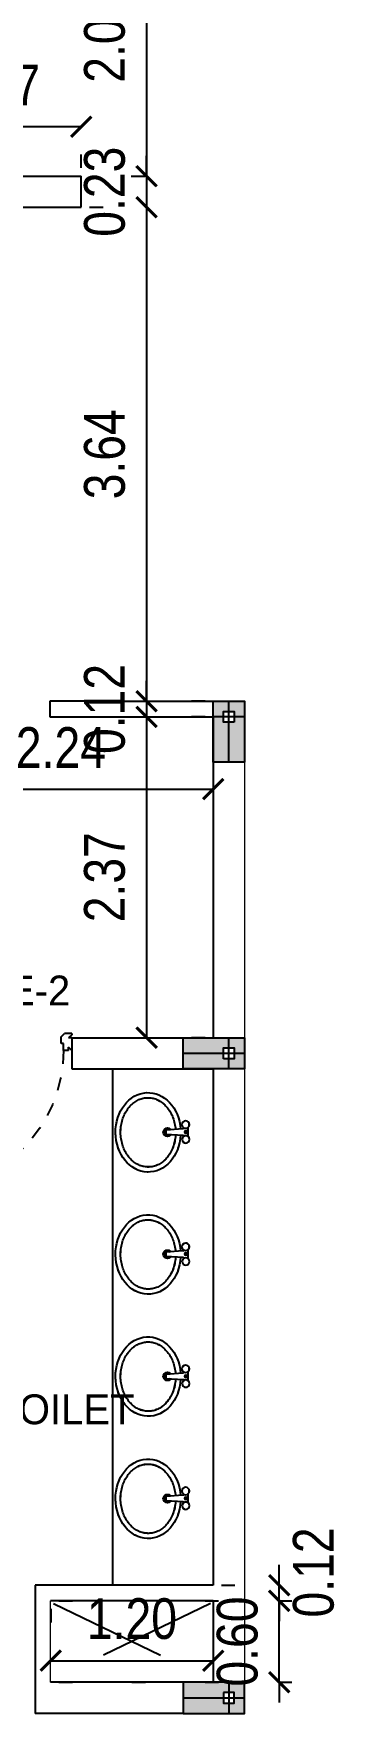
# Model space of a CAD drawing. Header units: metres. Extents: x 1422408 to 2267428, y 4130 to 80428.
# Drawn here: x 2267384.97 to 2267387.23, y 4275.1 to 4287.48 of the extents above; entities that cross this region are included whole.
import ezdxf

# ---------------------------------------------------------------- set-up
doc = ezdxf.new("R2010")
doc.units = ezdxf.units.M
doc.header["$LTSCALE"] = 3.5
doc.header["$MEASUREMENT"] = 0
doc.linetypes.add('DOT2', pattern=[0.125, 0, -0.125])
doc.linetypes.add('HIDDEN', pattern=[0.375, 0.25, -0.125])
doc.layers.get('0').update_dxf_attribs({"linetype": 'CONTINUOUS'})
doc.layers.get('DEFPOINTS').update_dxf_attribs({"linetype": 'CONTINUOUS'})
for name, color, linetype in [('ABOVE', 252, 'HIDDEN'), ('COL', 2, 'CONTINUOUS'), ('COLUMN', 2, 'CONTINUOUS'), ('DOOR', 8, 'CONTINUOUS'), ('ED', 30, 'CONTINUOUS'), ('FURN1', 4, 'CONTINUOUS'), ('sanitary', 42, 'CONTINUOUS'), ('SEAT', 2, 'CONTINUOUS'), ('TABLE', 14, 'CONTINUOUS'), ('TITLE', 7, 'CONTINUOUS'), ('WALL', 125, 'CONTINUOUS')]:
    doc.layers.add(name, color=color, linetype=linetype)
doc.styles.add('ID', font='GOTHIC.TTF', dxfattribs={"width": 0.85})
doc.styles.add('USA TEXT', font='GOTHIC.TTF')
doc.dimstyles.new('1-100-ID', dxfattribs={"dimtxt": 0.3, "dimasz": 0.15, "dimexe": 0.1, "dimexo": 0.06, "dimgap": 0.15, "dimtad": 1, "dimzin": 3, "dimdsep": 46, "dimtxsty": 'ID', "dimblk": 'ARCHTICK', "dimcen": 0, "dimclrd": 252, "dimclre": 252, "dimclrt": 3, "dimadec": 0, "dimazin": 0, "dimtfac": 1, "dimtix": 1, "dimtmove": 2, "dimatfit": 3, "dimldrblk": 'OPEN90', "dimfxl": 0, "dimtolj": 1, "dimtzin": 0, "dimarcsym": 0})

# ---------------------------------------------------------------- blocks, each defined once
blk = doc.blocks.new('WBasinOvalParry')
at = {"layer": 'FURN1', "color": 251, "linetype": 'DOT2', "ltscale": 0.75}
blk.add_ellipse((0, 0), major_axis=(275, 0), ratio=0.818182, start_param=1.645997, end_param=7.77878, dxfattribs=at)
at = {"layer": 'sanitary', "color": 251}
for p, q in [((30, 274), (-30, 274)), ((-27, 245), (-30, 245)), ((-14, 122), (-22, 241)), ((22, 241), (14, 122)), ((30, 245), (27, 245)), ((14, 122), (-14, 122))]:
    blk.add_line(p, q, dxfattribs=at)
at = {"layer": 'sanitary', "color": 205}
for centre, radius in [((-51, 260), 25.5), ((0, 260), 8.17), ((51, 260), 25.5)]:
    blk.add_circle(centre, radius, dxfattribs=at)
at = {"layer": 'sanitary', "color": 251}
for centre, start, end in [((-27, 240), 5.3909, 90), ((27, 240), 90, 174.6091)]:
    blk.add_arc(centre, 5.11, start, end, dxfattribs=at)
at = {"layer": 'sanitary', "color": 56}
for radius, start, end in [(29, 124.6339, 55.366), (23, 134.1568, 45.8432)]:
    blk.add_arc((0, 134), radius, start, end, dxfattribs=at)
at = {"layer": 'sanitary', "color": 251}
for points, knots in [([(-18, 189), (-20, 189), (-22, 189), (-38, 188), (-52, 186), (-79, 180), (-92, 176), (-117, 166), (-129, 160), (-152, 147), (-163, 140), (-182, 124), (-191, 116), (-206, 98), (-213, 88), (-224, 69), (-228, 59), (-235, 39), (-238, 28), (-240, 7), (-240, -3), (-238, -24), (-236, -34), (-230, -54), (-226, -64), (-216, -84), (-209, -93), (-195, -111), (-186, -120), (-168, -136), (-158, -143), (-136, -157), (-124, -163), (-100, -173), (-87, -177), (-60, -184), (-47, -187), (-19, -190), (-5, -190), (23, -189), (37, -188), (64, -183), (78, -180), (103, -172), (116, -167), (139, -155), (150, -148), (171, -134), (180, -126), (197, -109), (204, -100), (217, -81), (223, -71), (231, -52), (235, -41), (239, -21), (240, -11), (240, 0), (240, 0), (240, 0)], [1.645891, 1.645891, 1.645891, 1.645891, 1.667128, 1.667128, 1.839176, 1.839176, 2.011224, 2.011224, 2.183273, 2.183273, 2.355321, 2.355321, 2.52737, 2.52737, 2.699418, 2.699418, 2.871467, 2.871467, 3.043515, 3.043515, 3.215563, 3.215563, 3.385933, 3.385933, 3.556303, 3.556303, 3.726672, 3.726672, 3.897042, 3.897042, 4.067411, 4.067411, 4.237781, 4.237781, 4.40815, 4.40815, 4.57852, 4.57852, 4.748889, 4.748889, 4.919259, 4.919259, 5.089628, 5.089628, 5.259998, 5.259998, 5.430368, 5.430368, 5.600737, 5.600737, 5.771107, 5.771107, 5.941476, 5.941476, 6.111846, 6.111846, 6.282215, 6.282215, 6.283185, 6.283185, 6.283185, 6.283185]), ([(240, 0), (240, 7), (239, 14), (237, 32), (234, 42), (227, 63), (222, 73), (210, 92), (203, 101), (187, 119), (178, 127), (159, 143), (148, 150), (125, 162), (113, 168), (87, 177), (74, 181), (47, 187), (33, 189), (19, 189), (19, 189), (18, 189)], [0, 0, 0, 0, 0.118692, 0.118692, 0.29074, 0.29074, 0.462788, 0.462788, 0.634837, 0.634837, 0.806885, 0.806885, 0.978934, 0.978934, 1.150982, 1.150982, 1.323031, 1.323031, 1.495079, 1.495079, 1.495702, 1.495702, 1.495702, 1.495702])]:
    blk.add_open_spline(points, degree=3, knots=knots, dxfattribs=at)
blk = doc.blocks.new('1000')
at = {"layer": 'DOOR', "linetype": 'HIDDEN'}
for p, q in [((0, 77), (19, 57)), ((0, 0), (0, 77)), ((0, -19), (19, 0)), ((0, 0), (19, 0)), ((19, 77), (51, 77)), ((19, 77), (19, 57)), ((51, 77), (51, 35)), ((51, 35), (64, 35)), ((64, 35), (64, -6)), ((949, 35, 0), (936, 35, 0)), ((936, 35, 0), (936, -6, 0)), ((981, 77, 0), (949, 77, 0)), ((949, 77, 0), (949, 35, 0)), ((981, 77, 0), (981, 57, 0)), ((1000, 77, 0), (981, 57, 0)), ((1000, 77, 0), (1000, 77, 0)), ((0, -19), (0, -26)), ((0, -26), (45, -26)), ((64, -6), (45, -26)), ((936, -6, 0), (955, -26, 0)), ((1000, -26, 0), (955, -26, 0)), ((1000, -19, 0), (981, 0, 0)), ((1000, 0, 0), (981, 0, 0)), ((1000, -26, 0), (1000, -19, 0))]:
    blk.add_line(p, q, dxfattribs=at)
at = {"layer": 'DOOR'}
blk.add_line((1000, 0, 0), (1000, 77, 0), dxfattribs=at)
blk.add_lwpolyline([(51, 933), (51, 77), (93, 77), (93, 933)], close=True, dxfattribs=at)
at = {"layer": 'DOOR', "linetype": 'HIDDEN'}
blk.add_arc((93, 77), 856, 360, 90, dxfattribs=at)
at = {"layer": 'WALL', "ltscale": 5}
blk.add_line((17, -6), (17, -6), dxfattribs=at)
blk = doc.blocks.new('230')
at = {"layer": 'COL'}
h = blk.add_hatch(color=256, dxfattribs=at)
h.paths.add_polyline_path([(115, 115), (0, 115), (0, 40), (40, 40), (40, 0), (115, 0)])
h.paths.add_polyline_path([(0, 115), (-115, 115), (-115, 0), (-40, 0), (-40, 40), (0, 40)])
h.paths.add_polyline_path([(0, -40), (-40, -40), (-40, 0), (-115, 0), (-115, -335), (0, -335)])
h.paths.add_polyline_path([(115, 0), (40, 0), (40, -40), (0, -40), (0, -335), (115, -335)])
for p, q in [((-115, 0), (115, 0)), ((0, -335), (0, 115))]:
    blk.add_line(p, q, dxfattribs=at)
for points in [[(-115, -335), (115, -335), (115, 115), (-115, 115)], [(-40, -40), (40, -40), (40, 40), (-40, 40)]]:
    blk.add_lwpolyline(points, close=True, dxfattribs=at)
blk = doc.blocks.new('_ArchTick')
at = {"color": 0, "linetype": 'ByBlock', "const_width": 0.15}
blk.add_lwpolyline([(-0.5, -0.5), (0.5, 0.5)], dxfattribs=at)
blk = doc.blocks.new('*D235')
at = {"layer": 'DEFPOINTS', "color": 0, "transparency": 16777216}
for p in [(2267385.093, 4288.472), (2267385.093, 4286.432, 0), (2267385.803, 4286.432)]:
    blk.add_point(p, dxfattribs=at)
at = {"layer": 'ED', "color": 252, "linetype": 'DOT2', "lineweight": -2, "transparency": 16777216}
for p, q in [((2267385.153, 4288.472), (2267385.903, 4288.472)), ((2267385.153, 4286.432), (2267385.903, 4286.432))]:
    blk.add_line(p, q, dxfattribs=at)
at = {"layer": 'ED', "color": 252, "lineweight": -2, "transparency": 16777216}
blk.add_line((2267385.803, 4288.472), (2267385.803, 4286.432), dxfattribs=at)
at = {"layer": 'ED', "color": 252, "lineweight": -2, "transparency": 16777216, "xscale": 0.15, "yscale": 0.15, "zscale": 0.15}
for p, rotation in [((2267385.803, 4288.472), 90), ((2267385.803, 4286.432), 270)]:
    blk.add_blockref('_ArchTick', p, dxfattribs=dict(at, rotation=rotation))
at = {"layer": 'ED', "color": 3, "transparency": 16777216, "insert": (2267385.495, 4287.452), "char_height": 0.3, "attachment_point": 5, "rotation": 90, "style": 'ID'}
blk.add_mtext('\\A1;2.04', dxfattribs=at)
blk = doc.blocks.new('_Open90')
at = {"color": 0, "linetype": 'ByBlock', "lineweight": -2}
for p, q in [((0, 0), (-1, 0)), ((-0.5, 0.5), (0, 0)), ((0, 0), (-0.5, -0.5))]:
    blk.add_line(p, q, dxfattribs=at)
blk = doc.blocks.new('*D236')
at = {"layer": 'DEFPOINTS', "color": 0, "transparency": 16777216}
for p in [(2267384.053, 4286.796), (2267384.053, 4286.432), (2267385.323, 4286.432, 0)]:
    blk.add_point(p, dxfattribs=at)
at = {"layer": 'ED', "color": 252, "linetype": 'DOT2', "lineweight": -2, "transparency": 16777216}
for p, q in [((2267384.053, 4286.492), (2267384.053, 4286.896)), ((2267385.323, 4286.492), (2267385.323, 4286.896))]:
    blk.add_line(p, q, dxfattribs=at)
at = {"layer": 'ED', "color": 252, "lineweight": -2, "transparency": 16777216}
blk.add_line((2267385.323, 4286.796), (2267384.053, 4286.796), dxfattribs=at)
at = {"layer": 'ED', "color": 252, "lineweight": -2, "transparency": 16777216, "xscale": 0.15, "yscale": 0.15, "zscale": 0.15, "rotation": 180}
blk.add_blockref('_ArchTick', (2267384.053, 4286.796), dxfattribs=at)
at = {"layer": 'ED', "color": 252, "lineweight": -2, "transparency": 16777216, "xscale": 0.15, "yscale": 0.15, "zscale": 0.15}
blk.add_blockref('_ArchTick', (2267385.323, 4286.796), dxfattribs=at)
at = {"layer": 'ED', "color": 3, "transparency": 16777216, "insert": (2267384.688, 4287.104), "char_height": 0.3, "attachment_point": 5, "style": 'ID'}
blk.add_mtext('\\A1;1.27', dxfattribs=at)
blk = doc.blocks.new('*D240')
at = {"layer": 'DEFPOINTS', "color": 0, "transparency": 16777216}
for p in [(2267386.293, 4282.447), (2267386.293, 4281.914), (2267384.053, 4281.807)]:
    blk.add_point(p, dxfattribs=at)
at = {"layer": 'ED', "color": 252, "linetype": 'DOT2', "lineweight": -2, "transparency": 16777216}
for p, q in [((2267386.293, 4282.387), (2267386.293, 4281.814)), ((2267384.053, 4281.867), (2267384.053, 4282.014))]:
    blk.add_line(p, q, dxfattribs=at)
at = {"layer": 'ED', "color": 252, "lineweight": -2, "transparency": 16777216}
blk.add_line((2267384.053, 4281.914), (2267386.293, 4281.914), dxfattribs=at)
at = {"layer": 'ED', "color": 252, "lineweight": -2, "transparency": 16777216, "xscale": 0.15, "yscale": 0.15, "zscale": 0.15, "rotation": 180}
blk.add_blockref('_ArchTick', (2267384.053, 4281.914), dxfattribs=at)
at = {"layer": 'ED', "color": 252, "lineweight": -2, "transparency": 16777216, "xscale": 0.15, "yscale": 0.15, "zscale": 0.15}
blk.add_blockref('_ArchTick', (2267386.293, 4281.914), dxfattribs=at)
at = {"layer": 'ED', "color": 3, "transparency": 16777216, "insert": (2267385.173, 4282.221), "char_height": 0.3, "attachment_point": 5, "style": 'ID'}
blk.add_mtext('\\A1;2.24', dxfattribs=at)
blk = doc.blocks.new('*D242')
at = {"layer": 'DEFPOINTS', "color": 0, "transparency": 16777216}
for p in [(2267385.093, 4286.432, 0), (2267385.323, 4286.202, 0), (2267385.803, 4286.202)]:
    blk.add_point(p, dxfattribs=at)
at = {"layer": 'ED', "color": 252, "lineweight": -2, "transparency": 16777216}
for p, q in [((2267385.803, 4286.432), (2267385.803, 4286.582)), ((2267385.803, 4286.432), (2267385.803, 4286.202)), ((2267385.803, 4286.202), (2267385.803, 4286.052))]:
    blk.add_line(p, q, dxfattribs=at)
at = {"layer": 'ED', "color": 252, "linetype": 'DOT2', "lineweight": -2, "transparency": 16777216}
for p, q in [((2267385.153, 4286.432), (2267385.903, 4286.432)), ((2267385.383, 4286.202), (2267385.903, 4286.202))]:
    blk.add_line(p, q, dxfattribs=at)
at = {"layer": 'ED', "color": 252, "lineweight": -2, "transparency": 16777216, "xscale": 0.15, "yscale": 0.15, "zscale": 0.15}
for p, rotation in [((2267385.803, 4286.432), 270), ((2267385.803, 4286.202), 90)]:
    blk.add_blockref('_ArchTick', p, dxfattribs=dict(at, rotation=rotation))
at = {"layer": 'ED', "color": 3, "transparency": 16777216, "insert": (2267385.495, 4286.317), "char_height": 0.3, "attachment_point": 5, "rotation": 90, "style": 'ID'}
blk.add_mtext('\\A1;0.23', dxfattribs=at)
blk = doc.blocks.new('*D243')
at = {"layer": 'DEFPOINTS', "color": 0, "transparency": 16777216}
for p in [(2267385.323, 4286.202, 0), (2267385.803, 4282.562), (2267386.293, 4282.562)]:
    blk.add_point(p, dxfattribs=at)
at = {"layer": 'ED', "color": 252, "linetype": 'DOT2', "lineweight": -2, "transparency": 16777216}
for p, q in [((2267385.383, 4286.202), (2267385.903, 4286.202)), ((2267386.233, 4282.562), (2267385.703, 4282.562))]:
    blk.add_line(p, q, dxfattribs=at)
at = {"layer": 'ED', "color": 252, "lineweight": -2, "transparency": 16777216}
blk.add_line((2267385.803, 4286.202), (2267385.803, 4282.562), dxfattribs=at)
at = {"layer": 'ED', "color": 252, "lineweight": -2, "transparency": 16777216, "xscale": 0.15, "yscale": 0.15, "zscale": 0.15}
for p, rotation in [((2267385.803, 4286.202), 90), ((2267385.803, 4282.562), 270)]:
    blk.add_blockref('_ArchTick', p, dxfattribs=dict(at, rotation=rotation))
at = {"layer": 'ED', "color": 3, "transparency": 16777216, "insert": (2267385.495, 4284.382), "char_height": 0.3, "attachment_point": 5, "rotation": 90, "style": 'ID'}
blk.add_mtext('\\A1;3.64', dxfattribs=at)
blk = doc.blocks.new('*D244')
at = {"layer": 'DEFPOINTS', "color": 0, "transparency": 16777216}
for p in [(2267386.293, 4282.562), (2267385.803, 4282.447), (2267386.293, 4282.447)]:
    blk.add_point(p, dxfattribs=at)
at = {"layer": 'ED', "color": 252, "lineweight": -2, "transparency": 16777216}
for p, q in [((2267385.803, 4282.562), (2267385.803, 4282.712)), ((2267385.803, 4282.562), (2267385.803, 4282.447)), ((2267385.803, 4282.447), (2267385.803, 4282.297))]:
    blk.add_line(p, q, dxfattribs=at)
at = {"layer": 'ED', "color": 252, "linetype": 'DOT2', "lineweight": -2, "transparency": 16777216}
for p, q in [((2267386.233, 4282.562), (2267385.703, 4282.562)), ((2267386.233, 4282.447), (2267385.703, 4282.447))]:
    blk.add_line(p, q, dxfattribs=at)
at = {"layer": 'ED', "color": 252, "lineweight": -2, "transparency": 16777216, "xscale": 0.15, "yscale": 0.15, "zscale": 0.15}
for p, rotation in [((2267385.803, 4282.562), 270), ((2267385.803, 4282.447), 90)]:
    blk.add_blockref('_ArchTick', p, dxfattribs=dict(at, rotation=rotation))
at = {"layer": 'ED', "color": 3, "transparency": 16777216, "insert": (2267385.495, 4282.505), "char_height": 0.3, "attachment_point": 5, "rotation": 90, "style": 'ID'}
blk.add_mtext('\\A1;0.12', dxfattribs=at)
blk = doc.blocks.new('*D245')
at = {"layer": 'DEFPOINTS', "color": 0, "transparency": 16777216}
for p in [(2267386.293, 4282.447), (2267385.803, 4280.082), (2267386.293, 4280.082)]:
    blk.add_point(p, dxfattribs=at)
at = {"layer": 'ED', "color": 252, "linetype": 'DOT2', "lineweight": -2, "transparency": 16777216}
for p, q in [((2267386.233, 4282.447), (2267385.703, 4282.447)), ((2267386.233, 4280.082), (2267385.703, 4280.082))]:
    blk.add_line(p, q, dxfattribs=at)
at = {"layer": 'ED', "color": 252, "lineweight": -2, "transparency": 16777216}
blk.add_line((2267385.803, 4282.447), (2267385.803, 4280.082), dxfattribs=at)
at = {"layer": 'ED', "color": 252, "lineweight": -2, "transparency": 16777216, "xscale": 0.15, "yscale": 0.15, "zscale": 0.15}
for p, rotation in [((2267385.803, 4282.447), 90), ((2267385.803, 4280.082), 270)]:
    blk.add_blockref('_ArchTick', p, dxfattribs=dict(at, rotation=rotation))
at = {"layer": 'ED', "color": 3, "transparency": 16777216, "insert": (2267385.495, 4281.265), "char_height": 0.3, "attachment_point": 5, "rotation": 90, "style": 'ID'}
blk.add_mtext('\\A1;2.37', dxfattribs=at)
blk = doc.blocks.new('*D246')
at = {"layer": 'DEFPOINTS', "color": 0, "transparency": 16777216}
for p in [(2267385.098, 4275.932), (2267386.778, 4275.932), (2267385.098, 4275.332)]:
    blk.add_point(p, dxfattribs=at)
at = {"layer": 'ED', "color": 252, "lineweight": -2, "transparency": 16777216}
for p, q in [((2267386.778, 4275.932), (2267386.778, 4276.082)), ((2267386.778, 4275.332), (2267386.778, 4275.932)), ((2267386.778, 4275.332), (2267386.778, 4275.182))]:
    blk.add_line(p, q, dxfattribs=at)
at = {"layer": 'ED', "color": 252, "linetype": 'DOT2', "lineweight": -2, "transparency": 16777216}
for p, q in [((2267385.158, 4275.932), (2267386.878, 4275.932)), ((2267385.158, 4275.332), (2267386.878, 4275.332))]:
    blk.add_line(p, q, dxfattribs=at)
at = {"layer": 'ED', "color": 252, "lineweight": -2, "transparency": 16777216, "xscale": 0.15, "yscale": 0.15, "zscale": 0.15}
for p, rotation in [((2267386.778, 4275.932), 270), ((2267386.778, 4275.332), 90)]:
    blk.add_blockref('_ArchTick', p, dxfattribs=dict(at, rotation=rotation))
at = {"layer": 'ED', "color": 3, "transparency": 16777216, "insert": (2267386.471, 4275.632), "char_height": 0.3, "attachment_point": 5, "rotation": 90, "style": 'ID'}
blk.add_mtext('\\A1;0.60', dxfattribs=at)
blk = doc.blocks.new('*D247')
at = {"layer": 'DEFPOINTS', "color": 0, "transparency": 16777216}
for p in [(2267385.098, 4275.932), (2267386.293, 4275.932), (2267386.293, 4275.491)]:
    blk.add_point(p, dxfattribs=at)
at = {"layer": 'ED', "color": 252, "linetype": 'DOT2', "lineweight": -2, "transparency": 16777216}
for p, q in [((2267385.098, 4275.872), (2267385.098, 4275.391)), ((2267386.293, 4275.872), (2267386.293, 4275.391))]:
    blk.add_line(p, q, dxfattribs=at)
at = {"layer": 'ED', "color": 252, "lineweight": -2, "transparency": 16777216}
blk.add_line((2267385.098, 4275.491), (2267386.293, 4275.491), dxfattribs=at)
at = {"layer": 'ED', "color": 252, "lineweight": -2, "transparency": 16777216, "xscale": 0.15, "yscale": 0.15, "zscale": 0.15, "rotation": 180}
blk.add_blockref('_ArchTick', (2267385.098, 4275.491), dxfattribs=at)
at = {"layer": 'ED', "color": 252, "lineweight": -2, "transparency": 16777216, "xscale": 0.15, "yscale": 0.15, "zscale": 0.15}
blk.add_blockref('_ArchTick', (2267386.293, 4275.491), dxfattribs=at)
at = {"layer": 'ED', "color": 3, "transparency": 16777216, "insert": (2267385.695, 4275.799), "char_height": 0.3, "attachment_point": 5, "style": 'ID'}
blk.add_mtext('\\A1;1.20', dxfattribs=at)
blk = doc.blocks.new('*D252')
at = {"layer": 'DEFPOINTS', "color": 0, "transparency": 16777216}
for p in [(2267385.098, 4275.932), (2267386.293, 4276.047), (2267386.778, 4276.047)]:
    blk.add_point(p, dxfattribs=at)
at = {"layer": 'ED', "color": 252, "lineweight": -2, "transparency": 16777216}
for p, q in [((2267386.778, 4276.047), (2267386.778, 4276.197)), ((2267386.778, 4275.932), (2267386.778, 4276.047)), ((2267386.778, 4275.932), (2267386.778, 4275.782))]:
    blk.add_line(p, q, dxfattribs=at)
at = {"layer": 'ED', "color": 252, "linetype": 'DOT2', "lineweight": -2, "transparency": 16777216}
for p, q in [((2267385.158, 4275.932), (2267386.878, 4275.932)), ((2267386.353, 4276.047), (2267386.878, 4276.047))]:
    blk.add_line(p, q, dxfattribs=at)
at = {"layer": 'ED', "color": 252, "lineweight": -2, "transparency": 16777216, "xscale": 0.15, "yscale": 0.15, "zscale": 0.15}
for p, rotation in [((2267386.778, 4276.047), 270), ((2267386.778, 4275.932), 90)]:
    blk.add_blockref('_ArchTick', p, dxfattribs=dict(at, rotation=rotation))
at = {"layer": 'ED', "color": 3, "transparency": 16777216, "insert": (2267387.031, 4276.141), "char_height": 0.3, "attachment_point": 5, "rotation": 90, "style": 'ID'}
blk.add_mtext('\\A1;0.12', dxfattribs=at)

msp = doc.modelspace()

# ---------------------------------------------------------------- linework, layer by layer
at = {"layer": 'ABOVE'}
for p, q in [((2267385.11755, 4275.91237), (2267386.27255, 4275.35237)), ((2267386.27255, 4275.91237), (2267385.11755, 4275.35237))]:
    msp.add_line(p, q, dxfattribs=at)
at = {"layer": 'COLUMN', "color": 125, "lineweight": 0}
for p, q in [((2267386.29255, 4280.08237), (2267386.29255, 4282.11237)), ((2267386.52255, 4282.11237), (2267386.52255, 4275.33237)), ((2267385.25255, 4279.85237), (2267385.25255, 4280.08237)), ((2267385.25255, 4280.08237), (2267386.29255, 4280.08237)), ((2267386.29255, 4279.85237), (2267385.25255, 4279.85237)), ((2267386.29255, 4276.04737), (2267386.29255, 4279.85237)), ((2267385.09755, 4275.33237), (2267385.09755, 4275.93237)), ((2267386.29255, 4275.33237), (2267386.29255, 4275.93237))]:
    msp.add_line(p, q, dxfattribs=at)
at = {"layer": 'COLUMN', "color": 2, "lineweight": 0}
for p, q in [((2267386.29255, 4282.11237), (2267386.52255, 4282.11237)), ((2267386.52255, 4275.33237), (2267386.29255, 4275.33237))]:
    msp.add_line(p, q, dxfattribs=at)
at = {"layer": 'COLUMN', "extrusion": (0, 0, -1)}
for centre, major_axis, ratio, start_param, end_param in [((2267385.81411, 4279.38462), (-0.00276, 0.29281), 0.81818182, 1.64599749, 7.77878045), ((2267385.95628, 4279.38596), (-0.00066, 0.03087), 1, 2.18726212, 7.26149453), ((2267385.95628, 4279.38596), (-0.00015, -0.02449), 1, -0.81578544, 3.92603795), ((2267386.09, 4279.44162), (-0.0033, 0.027), 1, 0.1122753248797914, 6.395460632059377), ((2267386.06957, 4279.41553), (-0.00385, -0.00385), 1, 3.91757328, 5.39427983), ((2267386.09051, 4279.38723), (-0.00615, -0.00615), 1, 2.346777, 8.6299623), ((2267386.09103, 4279.33283), (-0.00326, 0.027), 1, 0.1107805130297483, 6.393965820209331), ((2267386.07011, 4279.35854), (-0.00385, -0.00385), 1, 2.44086674, 3.91757328), ((2267385.81411, 4278.48462), (-0.00276, 0.29281), 0.81818182, 1.64599749, 7.77878045), ((2267386.09, 4278.54162), (-0.0033, 0.027), 1, 0.1122753248797914, 6.395460632059377), ((2267385.95628, 4278.48596), (-0.00066, 0.03087), 1, 2.18726212, 7.26149453), ((2267385.95628, 4278.48596), (-0.00015, -0.02449), 1, -0.81578544, 3.92603795), ((2267386.09103, 4278.43283), (-0.00326, 0.027), 1, 0.1107805130297483, 6.393965820209331), ((2267386.06957, 4278.51553), (-0.00385, -0.00385), 1, 3.91757328, 5.39427983), ((2267386.07011, 4278.45854), (-0.00385, -0.00385), 1, 2.44086674, 3.91757328), ((2267386.09051, 4278.48723), (-0.00615, -0.00615), 1, 2.346777, 8.6299623), ((2267385.81411, 4277.58462), (-0.00276, 0.29281), 0.81818182, 1.64599749, 7.77878045), ((2267385.81411, 4277.58462), (-0.00276, 0.29281), 0.81818182, 1.64599749, 7.77878045), ((2267386.09, 4277.64162), (-0.0033, 0.027), 1, 0.1122753248797914, 6.395460632059377), ((2267386.09, 4277.64162), (-0.0033, 0.027), 1, 0.1122753248797914, 6.395460632059377), ((2267385.95628, 4277.58596), (-0.00066, 0.03087), 1, 2.18726212, 7.26149453), ((2267385.95628, 4277.58596), (-0.00066, 0.03087), 1, 2.18726212, 7.26149453), ((2267385.95628, 4277.58596), (-0.00015, -0.02449), 1, -0.81578544, 3.92603795), ((2267385.95628, 4277.58596), (-0.00015, -0.02449), 1, -0.81578544, 3.92603795), ((2267386.09103, 4277.53283), (-0.00326, 0.027), 1, 0.1107805130297483, 6.393965820209331), ((2267386.09103, 4277.53283), (-0.00326, 0.027), 1, 0.1107805130297483, 6.393965820209331), ((2267386.06957, 4277.61553), (-0.00385, -0.00385), 1, 3.91757328, 5.39427983), ((2267386.06957, 4277.61553), (-0.00385, -0.00385), 1, 3.91757328, 5.39427983), ((2267386.07011, 4277.55854), (-0.00385, -0.00385), 1, 2.44086674, 3.91757328), ((2267386.07011, 4277.55854), (-0.00385, -0.00385), 1, 2.44086674, 3.91757328), ((2267386.09051, 4277.58723), (-0.00615, -0.00615), 1, 2.346777, 8.6299623), ((2267386.09051, 4277.58723), (-0.00615, -0.00615), 1, 2.346777, 8.6299623), ((2267385.81411, 4276.68462), (-0.00276, 0.29281), 0.81818182, 1.64599749, 7.77878045), ((2267385.95628, 4276.68596), (-0.00066, 0.03087), 1, 2.18726212, 7.26149453), ((2267385.95628, 4276.68596), (-0.00015, -0.02449), 1, -0.81578544, 3.92603795), ((2267386.09, 4276.74162), (-0.0033, 0.027), 1, 0.1122753248797914, 6.395460632059377), ((2267386.06957, 4276.71553), (-0.00385, -0.00385), 1, 3.91757328, 5.39427983), ((2267386.09051, 4276.68723), (-0.00615, -0.00615), 1, 2.346777, 8.6299623), ((2267386.09103, 4276.63283), (-0.00326, 0.027), 1, 0.1107805130297483, 6.393965820209331), ((2267386.07011, 4276.65854), (-0.00385, -0.00385), 1, 2.44086674, 3.91757328)]:
    msp.add_ellipse(centre, major_axis=major_axis, ratio=ratio, start_param=start_param, end_param=end_param, dxfattribs=at)
at = {"layer": 'COLUMN'}
for points, knots in [([(2267386.01599, 4279.36685), (2267386.0159, 4279.36499), (2267386.01579, 4279.36314), (2267386.01461, 4279.34632), (2267386.01252, 4279.33147), (2267386.00629, 4279.30252), (2267386.00216, 4279.28842), (2267385.99204, 4279.26141), (2267385.98604, 4279.24851), (2267385.97243, 4279.2243), (2267385.96481, 4279.213), (2267385.94824, 4279.19231), (2267385.93929, 4279.18293), (2267385.92039, 4279.16633), (2267385.91044, 4279.1591), (2267385.88986, 4279.14694), (2267385.87923, 4279.142), (2267385.8576, 4279.13445), (2267385.84659, 4279.13184), (2267385.82443, 4279.12896), (2267385.81328, 4279.12869), (2267385.79116, 4279.13049), (2267385.78018, 4279.13253), (2267385.75853, 4279.1389), (2267385.74785, 4279.14324), (2267385.72706, 4279.15418), (2267385.71695, 4279.16078), (2267385.69761, 4279.17613), (2267385.68838, 4279.18489), (2267385.67114, 4279.20436), (2267385.66313, 4279.21508), (2267385.64862, 4279.23817), (2267385.64211, 4279.25055), (2267385.63087, 4279.27659), (2267385.62614, 4279.29026), (2267385.61861, 4279.31847), (2267385.61582, 4279.333), (2267385.61229, 4279.36247), (2267385.61155, 4279.3774), (2267385.61216, 4279.40718), (2267385.61351, 4279.42203), (2267385.61823, 4279.45116), (2267385.6216, 4279.46545), (2267385.63025, 4279.493), (2267385.63552, 4279.50627), (2267385.64775, 4279.53138), (2267385.65471, 4279.54322), (2267385.67006, 4279.56512), (2267385.67844, 4279.57519), (2267385.69632, 4279.59329), (2267385.70582, 4279.60132), (2267385.7256, 4279.61518), (2267385.73588, 4279.62102), (2267385.75694, 4279.63041), (2267385.76771, 4279.63396), (2267385.78949, 4279.63879), (2267385.8005, 4279.64005), (2267385.81158, 4279.64017), (2267385.81164, 4279.64017), (2267385.8117, 4279.64017)], [1.6458907, 1.6458907, 1.6458907, 1.6458907, 1.66712754, 1.66712754, 1.83917598, 1.83917598, 2.01122441, 2.01122441, 2.18327285, 2.18327285, 2.35532128, 2.35532128, 2.52736972, 2.52736972, 2.69941815, 2.69941815, 2.87146658, 2.87146658, 3.04351502, 3.04351502, 3.21556345, 3.21556345, 3.385933, 3.385933, 3.55630254, 3.55630254, 3.72667209, 3.72667209, 3.89704163, 3.89704163, 4.06741117, 4.06741117, 4.23778072, 4.23778072, 4.40815026, 4.40815026, 4.57851981, 4.57851981, 4.74888935, 4.74888935, 4.9192589, 4.9192589, 5.08962844, 5.08962844, 5.25999798, 5.25999798, 5.43036753, 5.43036753, 5.60073707, 5.60073707, 5.77110662, 5.77110662, 5.94147616, 5.94147616, 6.1118457, 6.1118457, 6.28221525, 6.28221525, 6.28318531, 6.28318531, 6.28318531, 6.28318531]), ([(2267385.8117, 4279.64017), (2267385.81938, 4279.64024), (2267385.82706, 4279.63976), (2267385.8458, 4279.6372), (2267385.85683, 4279.63452), (2267385.87852, 4279.62682), (2267385.88917, 4279.6218), (2267385.90982, 4279.60948), (2267385.9198, 4279.60217), (2267385.93878, 4279.58541), (2267385.94777, 4279.57595), (2267385.96441, 4279.55513), (2267385.97207, 4279.54376), (2267385.98575, 4279.51943), (2267385.99178, 4279.50647), (2267386.00196, 4279.47937), (2267386.00612, 4279.46523), (2267386.01241, 4279.43622), (2267386.01454, 4279.42135), (2267386.01562, 4279.40631), (2267386.01562, 4279.40626), (2267386.01562, 4279.4062)], [0, 0, 0, 0, 0.11869163, 0.11869163, 0.29074006, 0.29074006, 0.4627885, 0.4627885, 0.63483693, 0.63483693, 0.80688537, 0.80688537, 0.9789338, 0.9789338, 1.15098224, 1.15098224, 1.32303067, 1.32303067, 1.49507911, 1.49507911, 1.49570193, 1.49570193, 1.49570193, 1.49570193]), ([(2267386.01599, 4278.46685), (2267386.0159, 4278.46499), (2267386.01579, 4278.46314), (2267386.01461, 4278.44632), (2267386.01252, 4278.43147), (2267386.00629, 4278.40252), (2267386.00216, 4278.38842), (2267385.99204, 4278.36141), (2267385.98604, 4278.34851), (2267385.97243, 4278.3243), (2267385.96481, 4278.313), (2267385.94824, 4278.29231), (2267385.93929, 4278.28293), (2267385.92039, 4278.26633), (2267385.91044, 4278.2591), (2267385.88986, 4278.24694), (2267385.87923, 4278.242), (2267385.8576, 4278.23445), (2267385.84659, 4278.23184), (2267385.82443, 4278.22896), (2267385.81328, 4278.22869), (2267385.79116, 4278.23049), (2267385.78018, 4278.23253), (2267385.75853, 4278.2389), (2267385.74785, 4278.24324), (2267385.72706, 4278.25418), (2267385.71695, 4278.26078), (2267385.69761, 4278.27613), (2267385.68838, 4278.28489), (2267385.67114, 4278.30436), (2267385.66313, 4278.31508), (2267385.64862, 4278.33817), (2267385.64211, 4278.35055), (2267385.63087, 4278.37659), (2267385.62614, 4278.39026), (2267385.61861, 4278.41847), (2267385.61582, 4278.433), (2267385.61229, 4278.46247), (2267385.61155, 4278.4774), (2267385.61216, 4278.50718), (2267385.61351, 4278.52203), (2267385.61823, 4278.55116), (2267385.6216, 4278.56545), (2267385.63025, 4278.593), (2267385.63552, 4278.60627), (2267385.64775, 4278.63138), (2267385.65471, 4278.64322), (2267385.67006, 4278.66512), (2267385.67844, 4278.67519), (2267385.69632, 4278.69329), (2267385.70582, 4278.70132), (2267385.7256, 4278.71518), (2267385.73588, 4278.72102), (2267385.75694, 4278.73041), (2267385.76771, 4278.73396), (2267385.78949, 4278.73879), (2267385.8005, 4278.74005), (2267385.81158, 4278.74017), (2267385.81164, 4278.74017), (2267385.8117, 4278.74017)], [1.6458907, 1.6458907, 1.6458907, 1.6458907, 1.66712754, 1.66712754, 1.83917598, 1.83917598, 2.01122441, 2.01122441, 2.18327285, 2.18327285, 2.35532128, 2.35532128, 2.52736972, 2.52736972, 2.69941815, 2.69941815, 2.87146658, 2.87146658, 3.04351502, 3.04351502, 3.21556345, 3.21556345, 3.385933, 3.385933, 3.55630254, 3.55630254, 3.72667209, 3.72667209, 3.89704163, 3.89704163, 4.06741117, 4.06741117, 4.23778072, 4.23778072, 4.40815026, 4.40815026, 4.57851981, 4.57851981, 4.74888935, 4.74888935, 4.9192589, 4.9192589, 5.08962844, 5.08962844, 5.25999798, 5.25999798, 5.43036753, 5.43036753, 5.60073707, 5.60073707, 5.77110662, 5.77110662, 5.94147616, 5.94147616, 6.1118457, 6.1118457, 6.28221525, 6.28221525, 6.28318531, 6.28318531, 6.28318531, 6.28318531]), ([(2267385.8117, 4278.74017), (2267385.81938, 4278.74024), (2267385.82706, 4278.73976), (2267385.8458, 4278.7372), (2267385.85683, 4278.73452), (2267385.87852, 4278.72682), (2267385.88917, 4278.7218), (2267385.90982, 4278.70948), (2267385.9198, 4278.70217), (2267385.93878, 4278.68541), (2267385.94777, 4278.67595), (2267385.96441, 4278.65513), (2267385.97207, 4278.64376), (2267385.98575, 4278.61943), (2267385.99178, 4278.60647), (2267386.00196, 4278.57937), (2267386.00612, 4278.56523), (2267386.01241, 4278.53622), (2267386.01454, 4278.52135), (2267386.01562, 4278.50631), (2267386.01562, 4278.50626), (2267386.01562, 4278.5062)], [0, 0, 0, 0, 0.11869163, 0.11869163, 0.29074006, 0.29074006, 0.4627885, 0.4627885, 0.63483693, 0.63483693, 0.80688537, 0.80688537, 0.9789338, 0.9789338, 1.15098224, 1.15098224, 1.32303067, 1.32303067, 1.49507911, 1.49507911, 1.49570193, 1.49570193, 1.49570193, 1.49570193]), ([(2267386.01599, 4277.56685), (2267386.0159, 4277.56499), (2267386.01579, 4277.56314), (2267386.01461, 4277.54632), (2267386.01252, 4277.53147), (2267386.00629, 4277.50252), (2267386.00216, 4277.48842), (2267385.99204, 4277.46141), (2267385.98604, 4277.44851), (2267385.97243, 4277.4243), (2267385.96481, 4277.413), (2267385.94824, 4277.39231), (2267385.93929, 4277.38293), (2267385.92039, 4277.36633), (2267385.91044, 4277.3591), (2267385.88986, 4277.34694), (2267385.87923, 4277.342), (2267385.8576, 4277.33445), (2267385.84659, 4277.33184), (2267385.82443, 4277.32896), (2267385.81328, 4277.32869), (2267385.79116, 4277.33049), (2267385.78018, 4277.33253), (2267385.75853, 4277.3389), (2267385.74785, 4277.34324), (2267385.72706, 4277.35418), (2267385.71695, 4277.36078), (2267385.69761, 4277.37613), (2267385.68838, 4277.38489), (2267385.67114, 4277.40436), (2267385.66313, 4277.41508), (2267385.64862, 4277.43817), (2267385.64211, 4277.45055), (2267385.63087, 4277.47659), (2267385.62614, 4277.49026), (2267385.61861, 4277.51847), (2267385.61582, 4277.533), (2267385.61229, 4277.56247), (2267385.61155, 4277.5774), (2267385.61216, 4277.60718), (2267385.61351, 4277.62203), (2267385.61823, 4277.65116), (2267385.6216, 4277.66545), (2267385.63025, 4277.693), (2267385.63552, 4277.70627), (2267385.64775, 4277.73138), (2267385.65471, 4277.74322), (2267385.67006, 4277.76512), (2267385.67844, 4277.77519), (2267385.69632, 4277.79329), (2267385.70582, 4277.80132), (2267385.7256, 4277.81518), (2267385.73588, 4277.82102), (2267385.75694, 4277.83041), (2267385.76771, 4277.83396), (2267385.78949, 4277.83879), (2267385.8005, 4277.84005), (2267385.81158, 4277.84017), (2267385.81164, 4277.84017), (2267385.8117, 4277.84017)], [1.6458907, 1.6458907, 1.6458907, 1.6458907, 1.66712754, 1.66712754, 1.83917598, 1.83917598, 2.01122441, 2.01122441, 2.18327285, 2.18327285, 2.35532128, 2.35532128, 2.52736972, 2.52736972, 2.69941815, 2.69941815, 2.87146658, 2.87146658, 3.04351502, 3.04351502, 3.21556345, 3.21556345, 3.385933, 3.385933, 3.55630254, 3.55630254, 3.72667209, 3.72667209, 3.89704163, 3.89704163, 4.06741117, 4.06741117, 4.23778072, 4.23778072, 4.40815026, 4.40815026, 4.57851981, 4.57851981, 4.74888935, 4.74888935, 4.9192589, 4.9192589, 5.08962844, 5.08962844, 5.25999798, 5.25999798, 5.43036753, 5.43036753, 5.60073707, 5.60073707, 5.77110662, 5.77110662, 5.94147616, 5.94147616, 6.1118457, 6.1118457, 6.28221525, 6.28221525, 6.28318531, 6.28318531, 6.28318531, 6.28318531]), ([(2267386.01599, 4277.56685), (2267386.0159, 4277.56499), (2267386.01579, 4277.56314), (2267386.01461, 4277.54632), (2267386.01252, 4277.53147), (2267386.00629, 4277.50252), (2267386.00216, 4277.48842), (2267385.99204, 4277.46141), (2267385.98604, 4277.44851), (2267385.97243, 4277.4243), (2267385.96481, 4277.413), (2267385.94824, 4277.39231), (2267385.93929, 4277.38293), (2267385.92039, 4277.36633), (2267385.91044, 4277.3591), (2267385.88986, 4277.34694), (2267385.87923, 4277.342), (2267385.8576, 4277.33445), (2267385.84659, 4277.33184), (2267385.82443, 4277.32896), (2267385.81328, 4277.32869), (2267385.79116, 4277.33049), (2267385.78018, 4277.33253), (2267385.75853, 4277.3389), (2267385.74785, 4277.34324), (2267385.72706, 4277.35418), (2267385.71695, 4277.36078), (2267385.69761, 4277.37613), (2267385.68838, 4277.38489), (2267385.67114, 4277.40436), (2267385.66313, 4277.41508), (2267385.64862, 4277.43817), (2267385.64211, 4277.45055), (2267385.63087, 4277.47659), (2267385.62614, 4277.49026), (2267385.61861, 4277.51847), (2267385.61582, 4277.533), (2267385.61229, 4277.56247), (2267385.61155, 4277.5774), (2267385.61216, 4277.60718), (2267385.61351, 4277.62203), (2267385.61823, 4277.65116), (2267385.6216, 4277.66545), (2267385.63025, 4277.693), (2267385.63552, 4277.70627), (2267385.64775, 4277.73138), (2267385.65471, 4277.74322), (2267385.67006, 4277.76512), (2267385.67844, 4277.77519), (2267385.69632, 4277.79329), (2267385.70582, 4277.80132), (2267385.7256, 4277.81518), (2267385.73588, 4277.82102), (2267385.75694, 4277.83041), (2267385.76771, 4277.83396), (2267385.78949, 4277.83879), (2267385.8005, 4277.84005), (2267385.81158, 4277.84017), (2267385.81164, 4277.84017), (2267385.8117, 4277.84017)], [1.6458907, 1.6458907, 1.6458907, 1.6458907, 1.66712754, 1.66712754, 1.83917598, 1.83917598, 2.01122441, 2.01122441, 2.18327285, 2.18327285, 2.35532128, 2.35532128, 2.52736972, 2.52736972, 2.69941815, 2.69941815, 2.87146658, 2.87146658, 3.04351502, 3.04351502, 3.21556345, 3.21556345, 3.385933, 3.385933, 3.55630254, 3.55630254, 3.72667209, 3.72667209, 3.89704163, 3.89704163, 4.06741117, 4.06741117, 4.23778072, 4.23778072, 4.40815026, 4.40815026, 4.57851981, 4.57851981, 4.74888935, 4.74888935, 4.9192589, 4.9192589, 5.08962844, 5.08962844, 5.25999798, 5.25999798, 5.43036753, 5.43036753, 5.60073707, 5.60073707, 5.77110662, 5.77110662, 5.94147616, 5.94147616, 6.1118457, 6.1118457, 6.28221525, 6.28221525, 6.28318531, 6.28318531, 6.28318531, 6.28318531]), ([(2267385.8117, 4277.84017), (2267385.81938, 4277.84024), (2267385.82706, 4277.83976), (2267385.8458, 4277.8372), (2267385.85683, 4277.83452), (2267385.87852, 4277.82682), (2267385.88917, 4277.8218), (2267385.90982, 4277.80948), (2267385.9198, 4277.80217), (2267385.93878, 4277.78541), (2267385.94777, 4277.77595), (2267385.96441, 4277.75513), (2267385.97207, 4277.74376), (2267385.98575, 4277.71943), (2267385.99178, 4277.70647), (2267386.00196, 4277.67937), (2267386.00612, 4277.66523), (2267386.01241, 4277.63622), (2267386.01454, 4277.62135), (2267386.01562, 4277.60631), (2267386.01562, 4277.60626), (2267386.01562, 4277.6062)], [0, 0, 0, 0, 0.11869163, 0.11869163, 0.29074006, 0.29074006, 0.4627885, 0.4627885, 0.63483693, 0.63483693, 0.80688537, 0.80688537, 0.9789338, 0.9789338, 1.15098224, 1.15098224, 1.32303067, 1.32303067, 1.49507911, 1.49507911, 1.49570193, 1.49570193, 1.49570193, 1.49570193]), ([(2267385.8117, 4277.84017), (2267385.81938, 4277.84024), (2267385.82706, 4277.83976), (2267385.8458, 4277.8372), (2267385.85683, 4277.83452), (2267385.87852, 4277.82682), (2267385.88917, 4277.8218), (2267385.90982, 4277.80948), (2267385.9198, 4277.80217), (2267385.93878, 4277.78541), (2267385.94777, 4277.77595), (2267385.96441, 4277.75513), (2267385.97207, 4277.74376), (2267385.98575, 4277.71943), (2267385.99178, 4277.70647), (2267386.00196, 4277.67937), (2267386.00612, 4277.66523), (2267386.01241, 4277.63622), (2267386.01454, 4277.62135), (2267386.01562, 4277.60631), (2267386.01562, 4277.60626), (2267386.01562, 4277.6062)], [0, 0, 0, 0, 0.11869163, 0.11869163, 0.29074006, 0.29074006, 0.4627885, 0.4627885, 0.63483693, 0.63483693, 0.80688537, 0.80688537, 0.9789338, 0.9789338, 1.15098224, 1.15098224, 1.32303067, 1.32303067, 1.49507911, 1.49507911, 1.49570193, 1.49570193, 1.49570193, 1.49570193]), ([(2267386.01599, 4276.66685), (2267386.0159, 4276.66499), (2267386.01579, 4276.66314), (2267386.01461, 4276.64632), (2267386.01252, 4276.63147), (2267386.00629, 4276.60252), (2267386.00216, 4276.58842), (2267385.99204, 4276.56141), (2267385.98604, 4276.54851), (2267385.97243, 4276.5243), (2267385.96481, 4276.513), (2267385.94824, 4276.49231), (2267385.93929, 4276.48293), (2267385.92039, 4276.46633), (2267385.91044, 4276.4591), (2267385.88986, 4276.44694), (2267385.87923, 4276.442), (2267385.8576, 4276.43445), (2267385.84659, 4276.43184), (2267385.82443, 4276.42896), (2267385.81328, 4276.42869), (2267385.79116, 4276.43049), (2267385.78018, 4276.43253), (2267385.75853, 4276.4389), (2267385.74785, 4276.44324), (2267385.72706, 4276.45418), (2267385.71695, 4276.46078), (2267385.69761, 4276.47613), (2267385.68838, 4276.48489), (2267385.67114, 4276.50436), (2267385.66313, 4276.51508), (2267385.64862, 4276.53817), (2267385.64211, 4276.55055), (2267385.63087, 4276.57659), (2267385.62614, 4276.59026), (2267385.61861, 4276.61847), (2267385.61582, 4276.633), (2267385.61229, 4276.66247), (2267385.61155, 4276.6774), (2267385.61216, 4276.70718), (2267385.61351, 4276.72203), (2267385.61823, 4276.75116), (2267385.6216, 4276.76545), (2267385.63025, 4276.793), (2267385.63552, 4276.80627), (2267385.64775, 4276.83138), (2267385.65471, 4276.84322), (2267385.67006, 4276.86512), (2267385.67844, 4276.87519), (2267385.69632, 4276.89329), (2267385.70582, 4276.90132), (2267385.7256, 4276.91518), (2267385.73588, 4276.92102), (2267385.75694, 4276.93041), (2267385.76771, 4276.93396), (2267385.78949, 4276.93879), (2267385.8005, 4276.94005), (2267385.81158, 4276.94017), (2267385.81164, 4276.94017), (2267385.8117, 4276.94017)], [1.6458907, 1.6458907, 1.6458907, 1.6458907, 1.66712754, 1.66712754, 1.83917598, 1.83917598, 2.01122441, 2.01122441, 2.18327285, 2.18327285, 2.35532128, 2.35532128, 2.52736972, 2.52736972, 2.69941815, 2.69941815, 2.87146658, 2.87146658, 3.04351502, 3.04351502, 3.21556345, 3.21556345, 3.385933, 3.385933, 3.55630254, 3.55630254, 3.72667209, 3.72667209, 3.89704163, 3.89704163, 4.06741117, 4.06741117, 4.23778072, 4.23778072, 4.40815026, 4.40815026, 4.57851981, 4.57851981, 4.74888935, 4.74888935, 4.9192589, 4.9192589, 5.08962844, 5.08962844, 5.25999798, 5.25999798, 5.43036753, 5.43036753, 5.60073707, 5.60073707, 5.77110662, 5.77110662, 5.94147616, 5.94147616, 6.1118457, 6.1118457, 6.28221525, 6.28221525, 6.28318531, 6.28318531, 6.28318531, 6.28318531]), ([(2267385.8117, 4276.94017), (2267385.81938, 4276.94024), (2267385.82706, 4276.93976), (2267385.8458, 4276.9372), (2267385.85683, 4276.93452), (2267385.87852, 4276.92682), (2267385.88917, 4276.9218), (2267385.90982, 4276.90948), (2267385.9198, 4276.90217), (2267385.93878, 4276.88541), (2267385.94777, 4276.87595), (2267385.96441, 4276.85513), (2267385.97207, 4276.84376), (2267385.98575, 4276.81943), (2267385.99178, 4276.80647), (2267386.00196, 4276.77937), (2267386.00612, 4276.76523), (2267386.01241, 4276.73622), (2267386.01454, 4276.72135), (2267386.01562, 4276.70631), (2267386.01562, 4276.70626), (2267386.01562, 4276.7062)], [0, 0, 0, 0, 0.11869163, 0.11869163, 0.29074006, 0.29074006, 0.4627885, 0.4627885, 0.63483693, 0.63483693, 0.80688537, 0.80688537, 0.9789338, 0.9789338, 1.15098224, 1.15098224, 1.32303067, 1.32303067, 1.49507911, 1.49507911, 1.49570193, 1.49570193, 1.49570193, 1.49570193])]:
    msp.add_open_spline(points, degree=3, knots=knots, dxfattribs=at)
at = {"layer": 'TABLE'}
msp.add_line((2267385.55255, 4279.85237), (2267385.55255, 4276.04737), dxfattribs=at)
at = {"layer": 'WALL'}
for p, q in [((2267384.05255, 4286.43237), (2267385.32255, 4286.43237, 0)), ((2267385.32255, 4286.20237, 0), (2267385.32255, 4286.43237, 0)), ((2267384.05255, 4286.20237), (2267385.32255, 4286.20237, 0)), ((2267385.55255, 4282.56237), (2267385.09255, 4282.56237)), ((2267385.09255, 4282.56237), (2267385.09255, 4282.44737)), ((2267385.55255, 4282.56237), (2267386.52255, 4282.56237)), ((2267385.55255, 4282.56237), (2267385.55255, 4282.56237)), ((2267385.09255, 4282.44737), (2267386.29255, 4282.44737)), ((2267386.29255, 4282.44737), (2267386.29255, 4280.08237)), ((2267385.25255, 4280.08237), (2267386.29255, 4280.08237)), ((2267385.25255, 4280.08237), (2267385.25255, 4279.85237)), ((2267385.25255, 4279.85237), (2267386.29255, 4279.85237)), ((2267386.29255, 4279.85237), (2267386.29255, 4276.04737)), ((2267386.29255, 4276.04737), (2267384.98255, 4276.04737)), ((2267384.98255, 4276.04737), (2267384.98255, 4275.10237)), ((2267386.29255, 4275.93237), (2267385.09755, 4275.93237)), ((2267386.29255, 4275.93237), (2267386.29255, 4275.33237)), ((2267386.07255, 4275.33237), (2267385.09755, 4275.33237)), ((2267386.07255, 4275.10237), (2267384.98255, 4275.10237))]:
    msp.add_line(p, q, dxfattribs=at)

# ---------------------------------------------------------------- block references
at = {"layer": 'COL', "xscale": -0.001, "yscale": 0.001, "zscale": 0.001}
msp.add_blockref('230', (2267386.40755, 4282.44737), dxfattribs=at)
at = {"layer": 'COL', "yscale": 0.001, "zscale": 0.001, "rotation": 270}
for p, xscale in [((2267386.40755, 4279.96737), -0.001), ((2267386.40755, 4275.21737), 0.001)]:
    msp.add_blockref('230', p, dxfattribs=dict(at, xscale=xscale))
at = {"layer": 'DOOR', "xscale": -0.0012000000011176, "yscale": 0.0012000000011176, "zscale": 0.0012000000010245, "rotation": 180}
msp.add_blockref('1000', (2267384.05255, 4280.08088), dxfattribs=at)
at = {"layer": 'SEAT', "color": 3, "xscale": -0.0010648148147581, "yscale": 0.0010648148134351, "zscale": 0.0010648148148148, "rotation": 270.5395827269708}
for p in [(2267385.81411, 4279.38462), (2267385.81411, 4278.48462), (2267385.81411, 4277.58462), (2267385.81411, 4277.58462), (2267385.81411, 4276.68462)]:
    msp.add_blockref('WBasinOvalParry', p, dxfattribs=at)

# ---------------------------------------------------------------- texts
at = {"layer": 'TITLE', "style": 'USA TEXT'}
for s, p in [('SPACE-2', (2267383.98251, 4280.32013)), ('WORKERS GENTS TOILET', (2267381.9872, 4277.23361))]:
    msp.add_text(s, height=0.22, dxfattribs=at).set_placement(p)

# ---------------------------------------------------------------- dimensions: what is measured, and where the dimension line sits
at = {"layer": 'ED'}
for base, p1, p2, picture, middle in [((2267385.80294, 4286.43237), (2267385.09255, 4288.47237), (2267385.09255, 4286.43237, 0), '*D235', (2267385.49539, 4287.45237)), ((2267385.80294, 4286.20237), (2267385.09255, 4286.43237, 0), (2267385.32255, 4286.20237, 0), '*D242', (2267385.49539, 4286.31737)), ((2267385.80294, 4282.56237), (2267385.32255, 4286.20237, 0), (2267386.29255, 4282.56237), '*D243', (2267385.49539, 4284.38237)), ((2267385.8029406201, 4282.4473676656), (2267386.2925459342, 4282.5623676659), (2267386.2925459342, 4282.4473676656), '*D244', (2267385.4953947319, 4282.5048676651)), ((2267385.8029406201, 4280.0823676654), (2267386.2925459342, 4282.4473676656), (2267386.2925459342, 4280.0823676654), '*D245', (2267385.4953947319, 4281.2648676649)), ((2267386.77841, 4275.93237), (2267385.09755, 4275.33237), (2267385.09755, 4275.93237), '*D246', (2267386.47086, 4275.63237))]:
    dim = msp.add_linear_dim(base=base, p1=p1, p2=p2, angle=270, dimstyle='1-100-ID', dxfattribs=at)
    dim.commit()
    dim.dimension.update_dxf_attribs({"geometry": picture, "text_midpoint": middle})
for base, p1, p2, picture, middle in [((2267384.05255, 4286.79629), (2267385.32255, 4286.43237, 0), (2267384.05255, 4286.43237), '*D236', (2267384.68755, 4287.10384)), ((2267386.29255, 4281.91425), (2267384.05255, 4281.80655), (2267386.29255, 4282.44737), '*D240', (2267385.17255, 4282.22088)), ((2267386.292545934, 4275.491358886), (2267385.097545933, 4275.932367666), (2267386.292545934, 4275.932367666), '*D247', (2267385.695045934, 4275.798904773))]:
    dim = msp.add_linear_dim(base=base, p1=p1, p2=p2, dimstyle='1-100-ID', dxfattribs=at)
    dim.commit()
    dim.dimension.update_dxf_attribs({"geometry": picture, "text_midpoint": middle})
dim = msp.add_linear_dim(base=(2267386.7784099272, 4276.0473676662), p1=(2267385.097545933, 4275.932367666), p2=(2267386.2925459342, 4276.0473676662), angle=270, dimstyle='1-100-ID', dxfattribs=at)
dim.commit()
dim.dimension.update_dxf_attribs({"geometry": '*D252', "text_midpoint": (2267387.0309252101, 4276.1405282983), "dimtype": 160})

doc.saveas('drawing.dxf')
